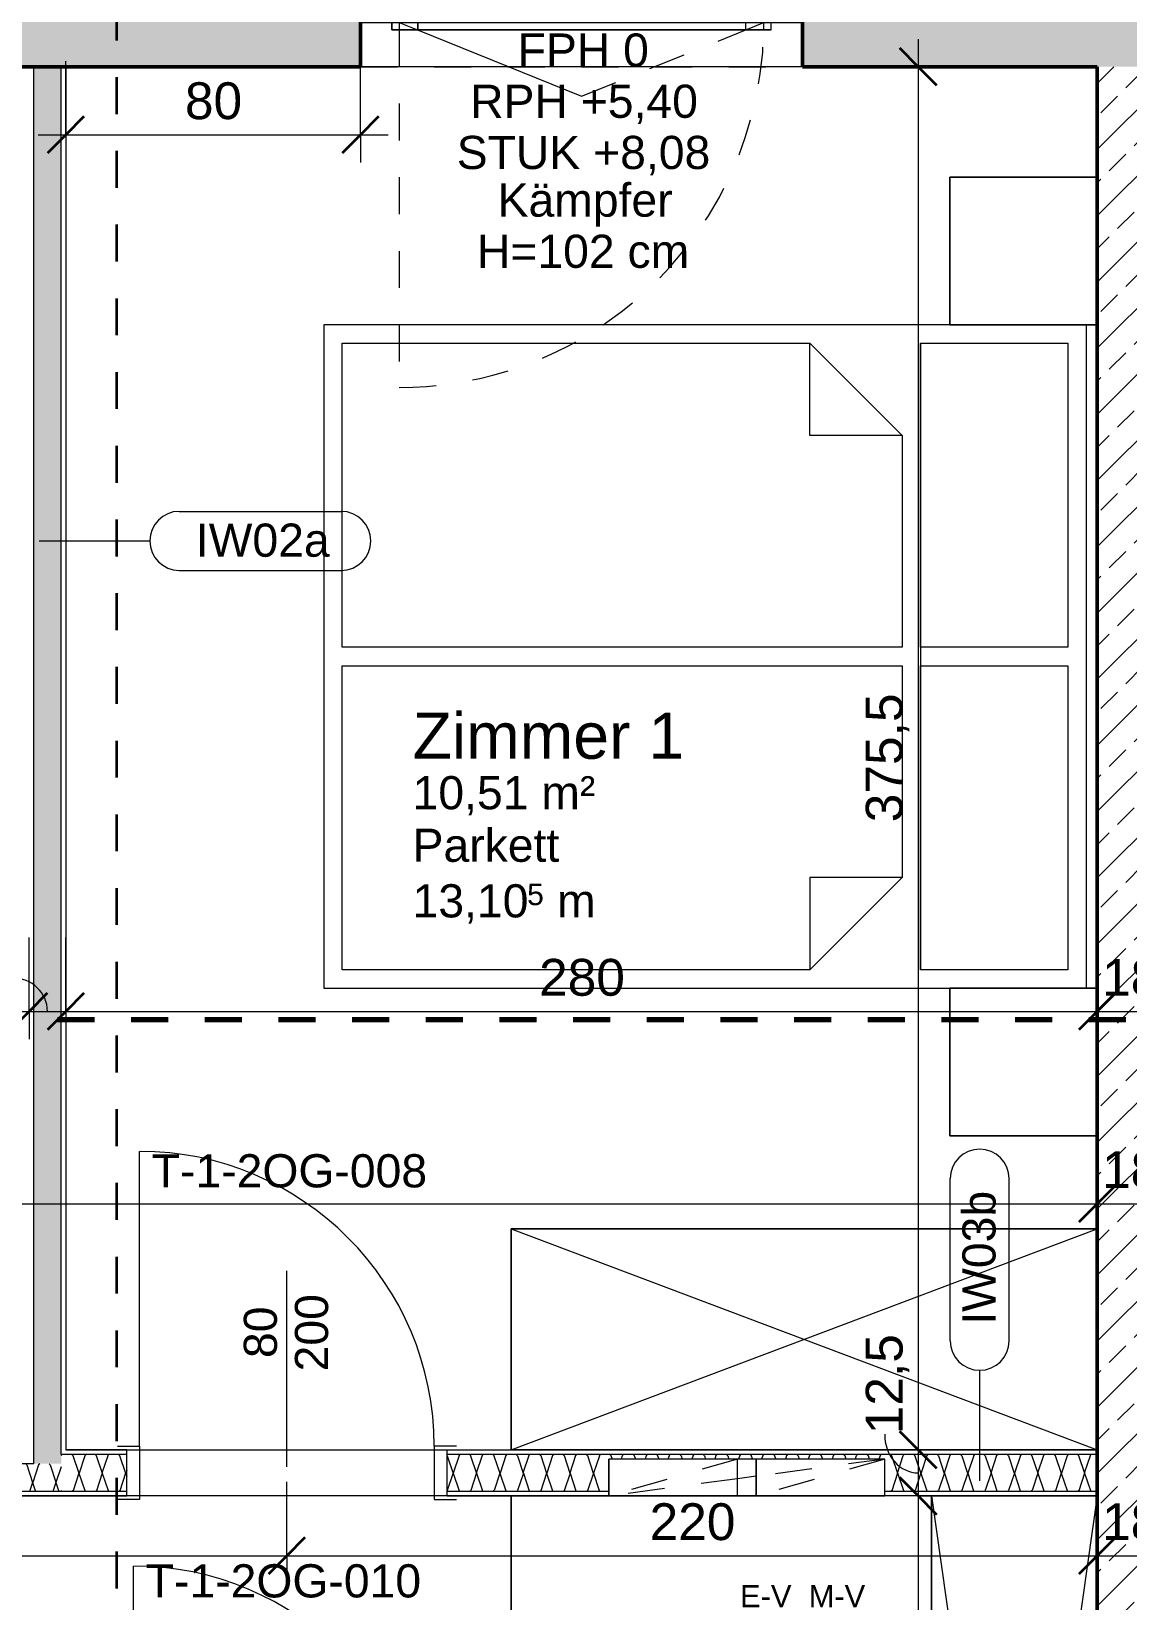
# Model space of a CAD drawing. Header units: metres. Extents: x 3 to 50, y 58.8 to 100.4.
# Drawn here: x 15.191 to 18.168, y 83.297 to 87.554 of the extents above; entities that cross this region are included whole.
import ezdxf

# ---------------------------------------------------------------- set-up
doc = ezdxf.new("R2010")
doc.units = ezdxf.units.M
for name, pattern in [('Achse', [0.009, 0.005, -0.002, 0, -0.002]), ('Strich Punkt Mittel', [0.015875, 0.00635, -0.004763, 0, -0.004763]), ('Verdeckt', [0.003, 0.002, -0.001]), ('Verdeckt Oben', [0.00225, 0.0015, -0.00075])]:
    doc.linetypes.add(name, pattern=pattern)
for name, color, linetype, lineweight in [('A-GLAZ', 151, 'Continuous', 18), ('A-GLAZ-IDEN_', 152, 'Continuous', 9), ('A_2D', 7, 'Continuous', 13), ('A_Bemassung-50_', 4, 'Continuous', 9), ('A_Bemassung_', 4, 'Continuous', 9), ('A_Beschriftung_', 7, 'Continuous', 9), ('A_Decken', 8, 'Continuous', 13), ('A_Durchbruch', 7, 'Verdeckt', 5), ('A_Fenster', 7, 'Continuous', 13), ('A_Moebel', 6, 'Continuous', 13), ('A_Raeume', 7, 'Continuous', 13), ('A_Raeume_', 7, 'Continuous', 5), ('A_Raeume_Beschriftung_', 7, 'Continuous', 9), ('A_Raster_', 1, 'Continuous', 9), ('A_Tueren', 31, 'Continuous', 13), ('A_Waende', 7, 'Continuous', 13), ('G-ANNO-SYMB_', 111, 'Continuous', 9), ('Text', 130, 'Continuous', 9)]:
    doc.layers.add(name, color=color, linetype=linetype, lineweight=lineweight)
doc.styles.add('Arial_2', font='arial.ttf', dxfattribs={"height": 0.125})
doc.styles.add('Arial_3', font='arial.ttf', dxfattribs={"height": 0.09})
doc.styles.add('Arial_4', font='arial.ttf', dxfattribs={"height": 0.05849})
doc.styles.add('Arial_5', font='arial.ttf', dxfattribs={"height": 0.1})
doc.styles.add('Arial_6', font='arial.ttf', dxfattribs={"height": 0.06})
doc.dimstyles.new('WGA-Bemaßung', dxfattribs={"dimscale": 0.3048, "dimtxt": 0.102026, "dimasz": 0.328084, "dimexe": 0.246063, "dimexo": 0.0625, "dimgap": 0.04101, "dimtad": 1, "dimdec": 1, "dimlfac": 100, "dimrnd": 0.5, "dimdsep": 46, "dimtxsty": 'Arial_5', "dimblk1": 'OBLIQUE', "dimblk2": 'OBLIQUE', "dimsah": 1, "dimcen": 0.09, "dimdle": 0.246063, "dimazin": 2, "dimtfac": 1, "dimtdec": 4, "dimtix": 1, "dimtmove": 0, "dimatfit": 3, "dimfxl": 0.656168, "dimfxlon": 1, "dimtvp": 1, "dimtolj": 1, "dimtzin": 0, "dimarcsym": 2})
doc.dimstyles.new('WGA-Bemaßung_1', dxfattribs={"dimscale": 0.3048, "dimtxt": 0.102026, "dimasz": 0.328084, "dimexe": 0.246063, "dimexo": 0.0625, "dimgap": 0.04101, "dimtad": 1, "dimdec": 1, "dimlfac": 100, "dimrnd": 0.5, "dimdsep": 46, "dimtxsty": 'Arial_5', "dimblk1": 'OBLIQUE', "dimblk2": 'OBLIQUE', "dimsah": 1, "dimcen": 0.09, "dimdle": 0.246063, "dimazin": 2, "dimtfac": 1, "dimtdec": 4, "dimtix": 1, "dimtmove": 1, "dimatfit": 3, "dimfxl": 0.656168, "dimfxlon": 1, "dimtvp": 1, "dimtolj": 1, "dimtzin": 0, "dimarcsym": 2})
doc.dimstyles.new('WGA-Bemaßung_2', dxfattribs={"dimscale": 0.3048, "dimtxt": 0.102026, "dimasz": 0.328084, "dimexe": 0.246063, "dimexo": 0.0625, "dimgap": 0.04101, "dimtad": 1, "dimdec": 1, "dimlfac": 100, "dimrnd": 0.5, "dimdsep": 46, "dimtxsty": 'Arial_5', "dimblk1": 'OBLIQUE', "dimblk2": 'OBLIQUE', "dimsah": 1, "dimcen": 0.09, "dimdle": 0.246063, "dimazin": 2, "dimtfac": 1, "dimtdec": 4, "dimtix": 1, "dimtmove": 2, "dimatfit": 3, "dimfxl": 0.656168, "dimfxlon": 1, "dimtvp": 1, "dimtolj": 1, "dimtzin": 0, "dimarcsym": 2})
doc.dimstyles.new('WGA-Bemaßung_3', dxfattribs={"dimscale": 0.3048, "dimtxt": 0.102026, "dimasz": 0.328084, "dimexe": 0.246063, "dimexo": 0.0625, "dimgap": 0.04101, "dimtad": 1, "dimdec": 1, "dimlfac": 100, "dimrnd": 0.5, "dimdsep": 46, "dimtxsty": 'Arial_5', "dimblk1": 'OBLIQUE', "dimblk2": 'OBLIQUE', "dimsah": 1, "dimcen": 0.09, "dimdle": 0.246063, "dimazin": 2, "dimtfac": 1, "dimtdec": 4, "dimtix": 1, "dimtmove": 0, "dimatfit": 3, "dimfxl": 0.656168, "dimfxlon": 1, "dimtvp": 1, "dimtolj": 1, "dimtzin": 0, "dimarcsym": 2})
doc.dimstyles.new('WGA-Bemaßung_4', dxfattribs={"dimscale": 0.3048, "dimtxt": 0.102026, "dimasz": 0.328084, "dimexe": 0.246063, "dimexo": 0.0625, "dimgap": 0.04101, "dimtad": 1, "dimdec": 1, "dimlfac": 100, "dimrnd": 0.5, "dimdsep": 46, "dimtxsty": 'Arial_5', "dimblk1": 'OBLIQUE', "dimblk2": 'OBLIQUE', "dimsah": 1, "dimcen": 0.09, "dimdle": 0.246063, "dimazin": 2, "dimtfac": 1, "dimtdec": 4, "dimtix": 1, "dimtmove": 0, "dimatfit": 3, "dimfxl": 0.656168, "dimfxlon": 1, "dimtvp": 1, "dimtolj": 1, "dimtzin": 0, "dimarcsym": 2})
pattern_1 = [(45, (0, 0), (-0.08980256, 0.08980256), []), (45, (0.0898, 0), (-0.08980256, 0.08980256), [0.0635, -0.03175])]

# ---------------------------------------------------------------- blocks, each defined once
blk = doc.blocks.new('UZ_D1 - SL_0800x2000_Zimmertür_Stahlzarge_GK-11050795-263_PP_02OG_BT1')
at = {"layer": 'A_Tueren', "lineweight": 5}
for p, q in [((-0.4, 0.0725), (-0.46, 0.0725)), ((-0.4, -0.0725), (-0.4, 0.0725)), ((0.4, 0.0725), (0.46, 0.0725)), ((0.4, -0.0725), (0.4, 0.0725)), ((-0.46, -0.0725), (-0.4, -0.0725)), ((0.46, -0.0725), (0.4, -0.0725)), ((0.4, -0.0725), (0.4, -0.8725))]:
    blk.add_line(p, q, dxfattribs=at)
blk.add_arc((0.4, -0.0725), 0.8, 180, 270, dxfattribs=at)
blk = doc.blocks.new('Moeb_Bett - Doppelbett 180x210-1828248-263_PP_02OG_BT1')
at = {"layer": 'A_Moebel', "color": 8}
for p, q in [((-1.3, 1.05), (-1.3, 0.65)), ((-0.9, 1.05), (-1.3, 1.05)), ((-1.3, 1.05), (-0.9, 1.05)), ((-1.3, 0.65), (-1.3, 1.05)), ((-0.9, 1.05), (-0.9, -1.05)), ((-0.9, 0.65), (-0.9, 1.05)), ((-0.9, 1.05), (-0.9, 0.65)), ((0.9, -1.05), (0.9, 1.05)), ((1.0486, 1.05), (0.9, 1.05)), ((0.9, 1.05), (0.9, 0.65)), ((0.9, 0.65), (0.9, 1.05)), ((0.9, 1.05), (1.0486, 1.05)), ((1.3, 0.65), (1.3, 1.05)), ((1.3, 1.05), (1.3, 0.65)), ((-0.9, 1.02), (0.9, 1.02)), ((-0.85, 0.57), (-0.85, 0.97)), ((-0.85, 0.97), (-0.025, 0.97)), ((-0.025, 0.97), (-0.025, 0.57)), ((0.025, 0.57), (0.025, 0.97)), ((0.025, 0.97), (0.85, 0.97)), ((0.85, 0.97), (0.85, 0.57)), ((-1.3, 0.65), (-0.9, 0.65)), ((-0.9, 0.65), (-1.3, 0.65)), ((0.9, 0.65), (1.3, 0.65)), ((1.3, 0.65), (0.9, 0.65)), ((-0.025, 0.57), (-0.85, 0.57)), ((-0.85, 0.57), (0.85, 0.57)), ((0.85, 0.57), (0.025, 0.57)), ((-0.85, 0.27), (-0.6, 0.52)), ((-0.6, 0.52), (-0.6, 0.27)), ((-0.6, 0.52), (-0.025, 0.52)), ((-0.025, 0.52), (-0.025, -1)), ((0.025, -1), (0.025, 0.52)), ((0.025, 0.52), (0.6, 0.52)), ((0.6, 0.52), (0.6, 0.27)), ((0.85, 0.27), (0.6, 0.52)), ((-0.6, 0.27), (-0.85, 0.27)), ((-0.85, -1), (-0.85, 0.27)), ((0.6, 0.27), (0.85, 0.27)), ((0.85, 0.27), (0.85, -1)), ((-0.025, -1), (-0.85, -1)), ((0.85, -1), (0.025, -1)), ((-0.9, -1.05), (0.9, -1.05))]:
    blk.add_line(p, q, dxfattribs=at)
blk = doc.blocks.new('UZ_D1 - SL_0800x2000_Zimmertür_Stahlzarge_GK-7175309-263_PP_02OG_BT1')
at = {"layer": 'A_Tueren', "lineweight": 5}
for p, q in [((-0.4, 0.06), (-0.46, 0.06)), ((-0.4, -0.06), (-0.4, 0.06)), ((0.4, 0.06), (0.46, 0.06)), ((0.4, -0.06), (0.4, 0.06)), ((-0.46, -0.06), (-0.4, -0.06)), ((0.46, -0.06), (0.4, -0.06)), ((0.4, -0.06), (0.4, -0.86))]:
    blk.add_line(p, q, dxfattribs=at)
blk.add_arc((0.4, -0.06), 0.8, 180, 270, dxfattribs=at)
blk = doc.blocks.new('Moeb_Schrank - Schrank_2m-10183592-263_PP_02OG_BT1')
at = {"layer": 'A_Moebel', "color": 8}
for p, q in [((0, 0), (3.1825, 0.45)), ((0, 0.45), (3.1825, 0)), ((3.1825, 0.45), (0, 0.45)), ((0, 0.45), (0, 0)), ((0, 0), (0, 0.45)), ((0, 0.45), (3.1825, 0.45)), ((3.1825, 0), (3.1825, 0.45)), ((3.1825, 0.45), (3.1825, 0)), ((0, 0), (3.1825, 0)), ((3.1825, 0), (0, 0))]:
    blk.add_line(p, q, dxfattribs=at)
blk = doc.blocks.new('Fens_1tlg_OL - DF_OL_DK_1120x2400-10146496-263_PP_02OG_BT1')
at = {"layer": 'A_Fenster', "linetype": 'Verdeckt Oben', "lineweight": 5}
for p, q in [((-0.525, 0.26), (0.525, 0.26)), ((-0.525, 0.1), (0.525, 0.1)), ((-0.6, -0.1), (0.6, -0.1)), ((-0.6, -0.1), (0.6, -0.1))]:
    blk.add_line(p, q, dxfattribs=at)
blk = doc.blocks.new('Fens_1tlg_OL - DF_OL_DK_1120x2400-V30-263_PP_02OG_BT1')
at = {"layer": 'A-GLAZ'}
for p, q in [((-0.6, 0.1), (-0.495, 0.1)), ((-0.6, 0.02), (-0.6, 0.1)), ((0.525, 0.1), (-0.525, 0.1)), ((-0.495, 0.1), (-0.495, 0.02)), ((0.495, 0.1), (0.495, 0.02)), ((0.6, 0.1), (0.495, 0.1)), ((0.6, 0.02), (0.6, 0.1)), ((-0.6, 0.02), (-0.515, 0.02)), ((-0.495, 0.02), (-0.6, 0.02)), ((-0.515, 0.02), (-0.495, 0.02)), ((-0.495, 0.02), (-0.445, 0.02)), ((-0.445, 0.02), (0.445, 0.02)), ((0.445, 0.02), (0.495, 0.02)), ((0.495, 0.02), (0.515, 0.02)), ((0.495, 0.02), (0.6, 0.02)), ((0.515, 0.02), (0.6, 0.02))]:
    blk.add_line(p, q, dxfattribs=at)
at = {"layer": 'A_Fenster', "linetype": 'Verdeckt Oben', "lineweight": 5}
for p, q in [((-0.525, 0.26), (0.525, 0.26)), ((-0.525, 0.1), (0.525, 0.1)), ((-0.6, -0.1), (0.6, -0.1)), ((-0.6, -0.1), (0.6, -0.1))]:
    blk.add_line(p, q, dxfattribs=at)
at = {"layer": 'A_Fenster'}
for p, q in [((-0.5252, 0.1), (-0.6, 0.1)), ((-0.495, 0.055), (-0.495, 0.067)), ((-0.495, 0.067), (0.495, 0.067)), ((-0.495, 0.067), (0.495, 0.067)), ((-0.495, 0.055), (-0.495, 0.067)), ((-0.495, 0.02), (-0.495, 0.055)), ((-0.445, 0.055), (-0.495, 0.055)), ((0.495, 0.055), (-0.495, 0.055)), ((-0.495, 0.055), (-0.495, 0.02)), ((-0.495, 0.053), (-0.495, 0.055)), ((-0.495, 0.053), (-0.495, 0.055)), ((-0.445, 0.053), (-0.495, 0.053)), ((-0.445, 0.053), (-0.495, 0.053)), ((0.445, 0.055), (-0.445, 0.055)), ((-0.445, 0.055), (-0.445, 0)), ((0.445, 0.055), (-0.445, 0.055)), ((-0.445, 0.055), (0.445, 0.055)), ((-0.445, 0), (-0.445, 0.055)), ((0.445, 0.053), (-0.445, 0.053)), ((0.445, 0.053), (-0.445, 0.053)), ((0.495, 0.055), (0.445, 0.055)), ((0.445, 0.055), (0.445, 0)), ((0.445, 0.055), (0.445, 0)), ((0.495, 0.053), (0.445, 0.053)), ((0.495, 0.053), (0.445, 0.053)), ((0.495, 0.067), (0.495, 0.055)), ((0.495, 0.067), (0.495, 0.055)), ((0.495, 0.02), (0.495, 0.055)), ((0.495, 0.02), (0.495, 0.055)), ((0.495, 0.055), (0.495, 0.053)), ((0.495, 0.055), (0.495, 0.053)), ((-0.6, 0.02), (-0.515, 0.02)), ((-0.515, 0.02), (-0.495, 0.02)), ((-0.495, 0.02), (-0.515, 0.02)), ((-0.515, 0.02), (0.515, 0.02)), ((-0.515, 0), (-0.515, 0.02)), ((-0.515, 0.02), (-0.515, 0)), ((-0.495, 0.02), (-0.4455, 0)), ((-0.495, 0.02), (-0.445, 0.02)), ((-0.495, 0.02), (0.495, 0.02)), ((-0.445, 0.02), (-0.495, 0.02)), ((-0.495, 0.02), (-0.445, 0.02)), ((-0.445, 0.02), (0.445, 0.02)), ((0.445, 0.02), (-0.445, 0.02)), ((-0.445, 0.02), (0.445, 0.02)), ((0.445, 0.02), (0.495, 0.02)), ((0.495, 0.02), (0.445, 0.02)), ((0.445, 0.02), (0.495, 0.02)), ((0.495, 0.02), (0.515, 0.02)), ((0.515, 0.02), (0.495, 0.02)), ((0.515, 0.02), (0.6, 0.02)), ((0.515, 0), (0.515, 0.02)), ((0.515, 0), (0.515, 0.02)), ((0.515, 0), (-0.515, 0)), ((-0.515, 0), (-0.445, 0)), ((-0.4455, 0), (0, -0.18)), ((0.445, 0), (-0.445, 0)), ((0.445, 0), (-0.445, 0)), ((-0.445, 0), (0.445, 0)), ((0.445, 0), (0.515, 0))]:
    blk.add_line(p, q, dxfattribs=at)
at = {"layer": 'A_Fenster', "linetype": 'Verdeckt', "lineweight": 5}
for p, q in [((-0.495, 0.02), (-0.495, 0)), ((0.4455, 0), (0.495, 0.02)), ((-0.495, 0), (-0.495, -0.8)), ((0, -0.18), (0.4455, 0)), ((-0.495, -0.8), (-0.495, -0.97))]:
    blk.add_line(p, q, dxfattribs=at)
for start, end in [(358.8397, 0), (304.0282, 358.8397), (270, 304.0282)]:
    blk.add_arc((-0.495, 0.02), 0.99, start, end, dxfattribs=at)
blk = doc.blocks.new('Allg_Verteiler_Wand - H-V-V65-263_PP_02OG_BT1')
at = {"layer": 'A_2D', "lineweight": 5}
for p, q in [((0.475, 0.0625), (0.125, 0.0625)), ((0.125, 0.0625), (0.125, -0.0375)), ((0.525, 0.0625), (0.475, 0.0625)), ((0.875, 0.0625), (0.525, 0.0625)), ((0.875, -0.0375), (0.875, 0.0625)), ((0.875, 0.0625), (0.875, -0.0375)), ((0.125, -0.0375), (0.475, -0.0375)), ((0.125, -0.0375), (0.475, -0.0375)), ((0.475, -0.0375), (0.525, -0.0375)), ((0.475, -0.0375), (0.525, -0.0375)), ((0.525, -0.0375), (0.875, -0.0375)), ((0.525, -0.0375), (0.875, -0.0375))]:
    blk.add_line(p, q, dxfattribs=at)
at = {"layer": 'A_Durchbruch'}
for p, q in [((0.125, 0.0625), (0.125, -0.0375)), ((0.125, 0.0625), (0.125, -0.0375)), ((0.525, 0.0158), (0.875, 0.0625)), ((0.525, 0.0158), (0.875, 0.0625)), ((0.875, 0.0625), (0.875, -0.0375)), ((0.125, -0.0375), (0.475, 0.0092)), ((0.125, -0.0375), (0.475, 0.0092)), ((0.475, 0.0092), (0.525, 0.0158)), ((0.475, 0.0092), (0.525, 0.0158))]:
    blk.add_line(p, q, dxfattribs=at)
blk = doc.blocks.new('Allg_Verteiler_Wand - M-V-V66-263_PP_02OG_BT1')
at = {"layer": 'A_2D', "lineweight": 5}
for p, q in [((0.475, 0.0625), (0.125, 0.0625)), ((0.125, 0.0625), (0.125, -0.0375)), ((0.475, -0.0375), (0.475, 0.0625)), ((0.475, 0.0625), (0.475, -0.0375)), ((0.125, -0.0375), (0.475, -0.0375)), ((0.125, -0.0375), (0.475, -0.0375))]:
    blk.add_line(p, q, dxfattribs=at)
at = {"layer": 'A_Durchbruch'}
for p, q in [((0.125, -0.0375), (0.475, 0.0625)), ((0.125, 0.0625), (0.125, -0.0375)), ((0.125, -0.0375), (0.475, 0.0625)), ((0.125, 0.0625), (0.125, -0.0375)), ((0.475, 0.0625), (0.475, -0.0375))]:
    blk.add_line(p, q, dxfattribs=at)
blk = doc.blocks.new('Allg_Verteiler_Wand - E-V-V67-263_PP_02OG_BT1')
at = {"layer": 'A_2D', "lineweight": 5}
for p, q in [((0.475, 0.0625), (0.125, 0.0625)), ((0.125, 0.0625), (0.125, -0.0375)), ((0.475, -0.0375), (0.475, 0.0625)), ((0.475, 0.0625), (0.475, -0.0375)), ((0.125, -0.0375), (0.475, -0.0375)), ((0.125, -0.0375), (0.475, -0.0375))]:
    blk.add_line(p, q, dxfattribs=at)
at = {"layer": 'A_Durchbruch'}
for p, q in [((0.125, -0.0375), (0.475, 0.0625)), ((0.125, 0.0625), (0.125, -0.0375)), ((0.125, -0.0375), (0.475, 0.0625)), ((0.125, 0.0625), (0.125, -0.0375)), ((0.475, 0.0625), (0.475, -0.0375))]:
    blk.add_line(p, q, dxfattribs=at)
blk = doc.blocks.new('Moeb_Schrank - Schrank_2m_60cm-3880702-263_PP_02OG_BT1')
at = {"layer": 'A_Moebel', "color": 8}
for p, q in [((0, 0), (1.59125, 0.6)), ((0, 0.6), (1.59125, 0)), ((1.59125, 0.6), (0, 0.6)), ((0, 0.6), (0, 0)), ((0, 0), (0, 0.6)), ((0, 0.6), (1.59125, 0.6)), ((1.59125, 0), (1.59125, 0.6)), ((1.59125, 0.6), (1.59125, 0)), ((0, 0), (1.59125, 0)), ((1.59125, 0), (0, 0))]:
    blk.add_line(p, q, dxfattribs=at)
blk = doc.blocks.new('BS_Tuer_PP - oben-10002441-263_PP_02OG_BT1')
at = {"layer": 'A_Beschriftung_'}
blk.add_line((0, 0.000124), (0, 0.010761), dxfattribs=at)
blk = doc.blocks.new('BS_Wand_Lollipop - rechts_oben-2026913-263_PP_02OG_BT1')
at = {"layer": 'A_Beschriftung_'}
for p, q in [((0.0046, 0.0016), (0.0134, 0.0016)), ((-0.003, 0), (0.003, 0)), ((0.0046, -0.0016), (0.0134, -0.0016))]:
    blk.add_line(p, q, dxfattribs=at)
for centre, start, end in [((0.0046, 0), 90, 270), ((0.0134, 0), 270, 90)]:
    blk.add_arc(centre, 0.0016, start, end, dxfattribs=at)
blk = doc.blocks.new('DIMBLOCK267-263_PP_02OG_BT1')
at = {"layer": 'A_Bemassung-50_', "transparency": 16777216}
for p, q in [((17.599, 87.533), (17.599, 83.7055)), ((17.599, 87.458), (17.524, 87.458)), ((17.599, 87.458), (17.799, 87.458)), ((17.599, 83.7055), (17.524, 83.7055)), ((17.599, 83.7055), (17.799, 83.7055))]:
    blk.add_line(p, q, dxfattribs=at)
at = {"layer": 'A_Bemassung-50_', "lineweight": 35, "transparency": 16777216}
for p, q in [((17.599, 87.458), (17.549, 87.508)), ((17.599, 87.458), (17.649, 87.408)), ((17.599, 83.7055), (17.549, 83.7555)), ((17.599, 83.7055), (17.649, 83.6555))]:
    blk.add_line(p, q, dxfattribs=at)
at = {"layer": 'A_Bemassung-50_', "color": 0, "transparency": 16777216, "insert": (17.4567, 85.4083), "char_height": 0.1, "width": 0.416266, "attachment_point": 1, "rotation": 90, "line_spacing_factor": 0.941778, "style": 'Arial_5'}
blk.add_mtext('375,5', dxfattribs=at)
blk = doc.blocks.new('_Oblique')
at = {"color": 0, "linetype": 'ByBlock', "lineweight": -2}
blk.add_line((-0.5, -0.5), (0.5, 0.5), dxfattribs=at)
blk = doc.blocks.new('DIMBLOCK268-263_PP_02OG_BT1')
at = {"layer": 'A_Bemassung-50_', "lineweight": 35, "transparency": 16777216}
for p, q in [((17.599, 83.7055), (17.549, 83.7555)), ((17.599, 83.7055), (17.649, 83.6555)), ((17.599, 83.5805), (17.549, 83.6305)), ((17.599, 83.5805), (17.649, 83.5305))]:
    blk.add_line(p, q, dxfattribs=at)
at = {"layer": 'A_Bemassung-50_', "transparency": 16777216}
for p, q in [((17.599, 83.7055), (17.524, 83.7055)), ((17.599, 83.7055), (17.599, 83.5805)), ((17.599, 83.7055), (17.799, 83.7055)), ((17.599, 83.5805), (17.524, 83.5805)), ((17.599, 83.5805), (17.799, 83.5805))]:
    blk.add_line(p, q, dxfattribs=at)
blk.add_ellipse((17.599, 83.7478), major_axis=(0, 0.1048), ratio=0.867988, start_param=1.570796, end_param=3.141593, dxfattribs=at)
at = {"layer": 'A_Bemassung-50_', "color": 0, "transparency": 16777216, "insert": (17.4567, 83.7478), "char_height": 0.1, "width": 0.323972, "attachment_point": 1, "rotation": 90, "line_spacing_factor": 0.941778, "style": 'Arial_5'}
blk.add_mtext('12,5', dxfattribs=at)
blk = doc.blocks.new('DIMBLOCK269-263_PP_02OG_BT1')
at = {"layer": 'A_Bemassung-50_', "lineweight": 35, "transparency": 16777216}
for p, q in [((17.599, 83.5805), (17.549, 83.6305)), ((17.599, 83.5805), (17.649, 83.5305)), ((17.599, 80.398), (17.549, 80.448)), ((17.599, 80.398), (17.649, 80.348))]:
    blk.add_line(p, q, dxfattribs=at)
at = {"layer": 'A_Bemassung-50_', "transparency": 16777216}
for p, q in [((17.599, 83.5805), (17.524, 83.5805)), ((17.599, 83.5805), (17.599, 80.398)), ((17.599, 83.5805), (17.799, 83.5805)), ((17.599, 80.398), (17.524, 80.398)), ((17.599, 80.398), (17.799, 80.398))]:
    blk.add_line(p, q, dxfattribs=at)
at = {"layer": 'A_Bemassung-50_', "color": 0, "transparency": 16777216, "insert": (17.4567, 81.8158), "char_height": 0.1, "width": 0.416266, "attachment_point": 1, "rotation": 90, "line_spacing_factor": 0.941778, "style": 'Arial_5'}
blk.add_mtext('318,5', dxfattribs=at)
blk = doc.blocks.new('DIMBLOCK453-263_PP_02OG_BT1')
at = {"layer": 'A_Bemassung-50_', "transparency": 16777216}
for p, q in [((12.5152, 84.8952), (12.5152, 85.0952)), ((15.1852, 84.8952), (15.1852, 85.0952)), ((12.5152, 84.8952), (15.1852, 84.8952)), ((12.5152, 84.8952), (12.5152, 84.8202)), ((15.1852, 84.8952), (15.1852, 84.8202))]:
    blk.add_line(p, q, dxfattribs=at)
at = {"layer": 'A_Bemassung-50_', "lineweight": 35, "transparency": 16777216}
for p, q in [((12.5152, 84.8952), (12.5652, 84.9452)), ((15.1852, 84.8952), (15.2352, 84.9452)), ((12.5152, 84.8952), (12.4652, 84.8452)), ((15.1852, 84.8952), (15.1352, 84.8452))]:
    blk.add_line(p, q, dxfattribs=at)
at = {"layer": 'A_Bemassung-50_', "color": 0, "transparency": 16777216, "insert": (13.7348, 85.0376), "char_height": 0.1, "width": 0.276883, "attachment_point": 1, "line_spacing_factor": 0.941778, "style": 'Arial_5'}
blk.add_mtext('267', dxfattribs=at)
blk = doc.blocks.new('DIMBLOCK454-263_PP_02OG_BT1')
at = {"layer": 'A_Bemassung-50_', "transparency": 16777216}
for p, q in [((15.1852, 84.8952), (15.1852, 85.0952)), ((15.2852, 84.8952), (15.2852, 85.0952)), ((15.1852, 84.8952), (15.2852, 84.8952)), ((15.1852, 84.8952), (15.1852, 84.8202)), ((15.2852, 84.8952), (15.2852, 84.8202))]:
    blk.add_line(p, q, dxfattribs=at)
at = {"layer": 'A_Bemassung-50_', "lineweight": 35, "transparency": 16777216}
for p, q in [((15.1852, 84.8952), (15.2352, 84.9452)), ((15.2852, 84.8952), (15.3352, 84.9452)), ((15.1852, 84.8952), (15.1352, 84.8452)), ((15.2852, 84.8952), (15.2352, 84.8452))]:
    blk.add_line(p, q, dxfattribs=at)
at = {"layer": 'A_Bemassung-50_', "transparency": 16777216}
blk.add_ellipse((15.1405, 84.8952), major_axis=(0.0947, 0), ratio=0.960683, start_param=0, end_param=1.570796, dxfattribs=at)
at = {"layer": 'A_Bemassung-50_', "color": 0, "transparency": 16777216, "insert": (14.9866, 85.0376), "char_height": 0.1, "width": 0.184588, "attachment_point": 1, "line_spacing_factor": 0.941778, "style": 'Arial_5'}
blk.add_mtext('10', dxfattribs=at)
blk = doc.blocks.new('DIMBLOCK455-263_PP_02OG_BT1')
at = {"layer": 'A_Bemassung-50_', "transparency": 16777216}
for p, q in [((15.2852, 84.8952), (15.2852, 85.0952)), ((18.0852, 84.8952), (18.0852, 85.0952)), ((15.2852, 84.8952), (18.0852, 84.8952)), ((15.2852, 84.8952), (15.2852, 84.8202)), ((18.0852, 84.8952), (18.0852, 84.8202))]:
    blk.add_line(p, q, dxfattribs=at)
at = {"layer": 'A_Bemassung-50_', "lineweight": 35, "transparency": 16777216}
for p, q in [((15.2852, 84.8952), (15.3352, 84.9452)), ((18.0852, 84.8952), (18.1352, 84.9452)), ((15.2852, 84.8952), (15.2352, 84.8452)), ((18.0852, 84.8952), (18.0352, 84.8452))]:
    blk.add_line(p, q, dxfattribs=at)
at = {"layer": 'A_Bemassung-50_', "color": 0, "transparency": 16777216, "insert": (16.5698, 85.0376), "char_height": 0.1, "width": 0.276883, "attachment_point": 1, "line_spacing_factor": 0.941778, "style": 'Arial_5'}
blk.add_mtext('280', dxfattribs=at)
blk = doc.blocks.new('DIMBLOCK456-263_PP_02OG_BT1')
at = {"layer": 'A_Bemassung-50_', "transparency": 16777216}
for p, q in [((18.0852, 84.8952), (18.0852, 85.0952)), ((18.2652, 84.8952), (18.2652, 85.0952)), ((18.0852, 84.8952), (18.2652, 84.8952)), ((18.0852, 84.8952), (18.0852, 84.8202)), ((18.2652, 84.8952), (18.2652, 84.8202))]:
    blk.add_line(p, q, dxfattribs=at)
at = {"layer": 'A_Bemassung-50_', "lineweight": 35, "transparency": 16777216}
for p, q in [((18.0852, 84.8952), (18.1352, 84.9452)), ((18.2652, 84.8952), (18.3152, 84.9452)), ((18.0852, 84.8952), (18.0352, 84.8452)), ((18.2652, 84.8952), (18.2152, 84.8452))]:
    blk.add_line(p, q, dxfattribs=at)
at = {"layer": 'A_Bemassung-50_', "color": 0, "transparency": 16777216, "insert": (18.0983, 85.0376), "char_height": 0.1, "width": 0.184588, "attachment_point": 1, "line_spacing_factor": 0.941778, "style": 'Arial_5'}
blk.add_mtext('18', dxfattribs=at)
blk = doc.blocks.new('DIMBLOCK474-263_PP_02OG_BT1')
at = {"layer": 'A_Bemassung-50_', "transparency": 16777216}
for p, q in [((13.2002, 83.4184), (13.2002, 83.6184)), ((15.8852, 83.4184), (15.8852, 83.6184)), ((13.2002, 83.4184), (15.8852, 83.4184)), ((13.2002, 83.4184), (13.2002, 83.3434)), ((15.8852, 83.4184), (15.8852, 83.3434))]:
    blk.add_line(p, q, dxfattribs=at)
at = {"layer": 'A_Bemassung-50_', "lineweight": 35, "transparency": 16777216}
for p, q in [((13.2002, 83.4184), (13.2502, 83.4684)), ((15.8852, 83.4184), (15.9352, 83.4684)), ((13.2002, 83.4184), (13.1502, 83.3684)), ((15.8852, 83.4184), (15.8352, 83.3684))]:
    blk.add_line(p, q, dxfattribs=at)
at = {"layer": 'A_Bemassung-50_', "color": 0, "transparency": 16777216, "insert": (14.3692, 83.5607), "char_height": 0.1, "width": 0.416266, "attachment_point": 1, "line_spacing_factor": 0.941778, "style": 'Arial_5'}
blk.add_mtext('268,5', dxfattribs=at)
blk = doc.blocks.new('DIMBLOCK475-263_PP_02OG_BT1')
at = {"layer": 'A_Bemassung-50_', "transparency": 16777216}
for p, q in [((15.8852, 83.4184), (15.8852, 83.6184)), ((18.0852, 83.4184), (18.0852, 83.6184)), ((15.8852, 83.4184), (18.0852, 83.4184)), ((15.8852, 83.4184), (15.8852, 83.3434)), ((18.0852, 83.4184), (18.0852, 83.3434))]:
    blk.add_line(p, q, dxfattribs=at)
at = {"layer": 'A_Bemassung-50_', "lineweight": 35, "transparency": 16777216}
for p, q in [((15.8852, 83.4184), (15.9352, 83.4684)), ((18.0852, 83.4184), (18.1352, 83.4684)), ((15.8852, 83.4184), (15.8352, 83.3684)), ((18.0852, 83.4184), (18.0352, 83.3684))]:
    blk.add_line(p, q, dxfattribs=at)
at = {"layer": 'A_Bemassung-50_', "color": 0, "transparency": 16777216, "insert": (16.8698, 83.5607), "char_height": 0.1, "width": 0.276883, "attachment_point": 1, "line_spacing_factor": 0.941778, "style": 'Arial_5'}
blk.add_mtext('220', dxfattribs=at)
blk = doc.blocks.new('DIMBLOCK476-263_PP_02OG_BT1')
at = {"layer": 'A_Bemassung-50_', "transparency": 16777216}
for p, q in [((18.0852, 83.4184), (18.0852, 83.6184)), ((18.2652, 83.4184), (18.2652, 83.6184)), ((18.0852, 83.4184), (18.2652, 83.4184)), ((18.0852, 83.4184), (18.0852, 83.3434)), ((18.2652, 83.4184), (18.2652, 83.3434))]:
    blk.add_line(p, q, dxfattribs=at)
at = {"layer": 'A_Bemassung-50_', "lineweight": 35, "transparency": 16777216}
for p, q in [((18.0852, 83.4184), (18.1352, 83.4684)), ((18.2652, 83.4184), (18.3152, 83.4684)), ((18.0852, 83.4184), (18.0352, 83.3684)), ((18.2652, 83.4184), (18.2152, 83.3684))]:
    blk.add_line(p, q, dxfattribs=at)
at = {"layer": 'A_Bemassung-50_', "color": 0, "transparency": 16777216, "insert": (18.0983, 83.5607), "char_height": 0.1, "width": 0.184588, "attachment_point": 1, "line_spacing_factor": 0.941778, "style": 'Arial_5'}
blk.add_mtext('18', dxfattribs=at)
blk = doc.blocks.new('DIMBLOCK494-263_PP_02OG_BT1')
at = {"layer": 'A_Bemassung-50_', "transparency": 16777216}
for p, q in [((18.0852, 84.3735), (18.0852, 84.5735)), ((12.6277, 84.3735), (12.6277, 84.4485)), ((12.6277, 84.3735), (18.0852, 84.3735)), ((12.6277, 84.3735), (12.6277, 84.1735)), ((18.0852, 84.3735), (18.0852, 84.2985))]:
    blk.add_line(p, q, dxfattribs=at)
at = {"layer": 'A_Bemassung-50_', "lineweight": 35, "transparency": 16777216}
for p, q in [((12.6277, 84.3735), (12.6777, 84.4235)), ((18.0852, 84.3735), (18.1352, 84.4235)), ((12.6277, 84.3735), (12.5777, 84.3235)), ((18.0852, 84.3735), (18.0352, 84.3235))]:
    blk.add_line(p, q, dxfattribs=at)
at = {"layer": 'A_Bemassung-50_', "color": 0, "transparency": 16777216, "insert": (14.7594, 84.5158), "char_height": 0.1, "width": 0.276883, "attachment_point": 1, "line_spacing_factor": 0.941778, "style": 'Arial_5'}
blk.add_mtext('546', dxfattribs=at)
blk = doc.blocks.new('DIMBLOCK495-263_PP_02OG_BT1')
at = {"layer": 'A_Bemassung-50_', "transparency": 16777216}
for p, q in [((18.0852, 84.3735), (18.0852, 84.5735)), ((18.2652, 84.3735), (18.2652, 84.5735)), ((18.0852, 84.3735), (18.2652, 84.3735)), ((18.0852, 84.3735), (18.0852, 84.2985)), ((18.2652, 84.3735), (18.2652, 84.2985))]:
    blk.add_line(p, q, dxfattribs=at)
at = {"layer": 'A_Bemassung-50_', "lineweight": 35, "transparency": 16777216}
for p, q in [((18.0852, 84.3735), (18.1352, 84.4235)), ((18.2652, 84.3735), (18.3152, 84.4235)), ((18.0852, 84.3735), (18.0352, 84.3235)), ((18.2652, 84.3735), (18.2152, 84.3235))]:
    blk.add_line(p, q, dxfattribs=at)
at = {"layer": 'A_Bemassung-50_', "color": 0, "transparency": 16777216, "insert": (18.0983, 84.5158), "char_height": 0.1, "width": 0.184588, "attachment_point": 1, "line_spacing_factor": 0.941778, "style": 'Arial_5'}
blk.add_mtext('18', dxfattribs=at)
blk = doc.blocks.new('DIMBLOCK693-263_PP_02OG_BT1')
at = {"layer": 'A_Bemassung-50_', "transparency": 16777216}
for p, q in [((15.2852, 87.2735), (15.2852, 87.4735)), ((16.0852, 87.2735), (16.0852, 87.4735)), ((15.2102, 87.2735), (16.1602, 87.2735)), ((15.2852, 87.2735), (15.2852, 87.1985)), ((16.0852, 87.2735), (16.0852, 87.1985))]:
    blk.add_line(p, q, dxfattribs=at)
at = {"layer": 'A_Bemassung-50_', "lineweight": 35, "transparency": 16777216}
for p, q in [((15.2852, 87.2735), (15.3352, 87.3235)), ((16.0852, 87.2735), (16.1352, 87.3235)), ((15.2852, 87.2735), (15.2352, 87.2235)), ((16.0852, 87.2735), (16.0352, 87.2235))]:
    blk.add_line(p, q, dxfattribs=at)
at = {"layer": 'A_Bemassung-50_', "color": 0, "transparency": 16777216, "insert": (15.6083, 87.4158), "char_height": 0.1, "width": 0.184588, "attachment_point": 1, "line_spacing_factor": 0.941778, "style": 'Arial_5'}
blk.add_mtext('80', dxfattribs=at)

msp = doc.modelspace()

# ---------------------------------------------------------------- hatches: boundary and pattern name
at = {"layer": 'A_Waende', "lineweight": 5}
h = msp.add_hatch(dxfattribs=at)
h.set_pattern_fill('FP_4', color=250, style=0, pattern_type=2)
h.set_pattern_definition(pattern_1)
h.paths.add_polyline_path([(21.0527, 87.458), (22.0777, 87.458), (22.0777, 87.658), (19.6877, 87.658), (19.6877, 87.458), (20.941, 87.458)])
h.paths.add_polyline_path([(18.4877, 87.458), (18.4877, 87.658), (17.2852, 87.658), (17.2852, 87.458), (18.3277, 87.458)])
h.paths.add_polyline_path([(8.9219, 87.458), (13.2752, 87.458), (13.2752, 87.658), (7.8227, 87.658), (7.8227, 87.458), (8.806, 87.458)])
h.paths.add_polyline_path([(14.5005, 87.458), (16.0852, 87.458), (16.0852, 87.658), (14.4752, 87.658), (14.4752, 87.458)])
h = msp.add_hatch(dxfattribs=at)
h.set_pattern_fill('FP_37', color=250, angle=315, style=0, pattern_type=2)
h.set_pattern_definition([(135, (15.28553, 85.56911), (-0.254, 0.1270034), [0.02245, -0.15715]), (135, (15.1738, 85.6172), (-0.254, 0.1270034), [0.02245, -0.15715]), (135, (15.28553, 85.63275), (-0.254, 0.1270034), [0.02245, -0.15715]), (135, (15.1738, 85.68084), (-0.254, 0.1270034), [0.02245, -0.15715]), (161.565, (15.269264, 85.585376), (-0.50799766, 0.1270007), [0.0502, -0.35141]), (161.565, (15.22118, 85.600933), (-0.50799766, 0.1270007), [0.0502, -0.35141]), (161.565, (15.269264, 85.649016), (-0.50799766, 0.1270007), [0.0502, -0.35141]), (161.565, (15.22118, 85.664572), (-0.50799766, 0.1270007), [0.0502, -0.35141]), (225, (15.1738, 85.58467), (0.254, 0.1270034), [0.02245, -0.15715]), (225, (15.28553, 85.63275), (0.254, 0.1270034), [0.02245, -0.15715]), (225, (15.1738, 85.64831), (0.254, 0.1270034), [0.02245, -0.15715]), (225, (15.28553, 85.69639), (0.254, 0.1270034), [0.02245, -0.15715]), (198.435, (15.22118, 85.600933), (0.50799766, 0.1270007), [0.0502, -0.35141]), (198.435, (15.269264, 85.61649), (0.50799766, 0.1270007), [0.0502, -0.35141]), (198.435, (15.22118, 85.664572), (0.50799766, 0.1270007), [0.0502, -0.35141]), (198.435, (15.269264, 85.68013), (0.50799766, 0.1270007), [0.0502, -0.35141])])
h.paths.add_polyline_path([(15.1977, 83.668), (15.2727, 83.668), (15.2727, 87.458), (15.1977, 87.458), (15.1977, 83.6805)])
h = msp.add_hatch(dxfattribs=at)
h.set_pattern_fill('FP_4', color=250, style=0, pattern_type=2)
h.set_pattern_definition(pattern_1)
h.paths.add_polyline_path([(18.1129, 80.1805), (18.2652, 80.1805), (18.2652, 87.458), (18.0852, 87.458), (18.0852, 80.1805)])
h = msp.add_hatch(dxfattribs=at)
h.set_pattern_fill('FP_26', color=250, angle=-225, style=0, pattern_type=2)
h.set_pattern_definition([(225, (13.95687, 83.68043), (-0.1270034, -0.254), [0.02245, -0.15715]), (225, (13.90879, 83.56871), (-0.1270034, -0.254), [0.02245, -0.15715]), (225, (13.89323, 83.68043), (-0.1270034, -0.254), [0.02245, -0.15715]), (225, (13.84586, 83.569415), (-0.1270034, -0.254), [0.02245, -0.15715]), (251.565, (13.94061, 83.664167), (-0.1270007, -0.5079977), [0.0502, -0.35141]), (251.565, (13.924347, 83.61679), (-0.1270007, -0.5079977), [0.0502, -0.35141]), (251.565, (13.87697, 83.664167), (-0.1270007, -0.5079977), [0.0502, -0.35141]), (251.565, (13.860707, 83.61679), (-0.1270007, -0.5079977), [0.0502, -0.35141]), (315, (13.94061, 83.569415), (-0.1270034, 0.254), [0.02245, -0.15715]), (315, (13.89323, 83.68043), (-0.1270034, 0.254), [0.02245, -0.15715]), (315, (13.87697, 83.569415), (-0.1270034, 0.254), [0.02245, -0.15715]), (315, (13.82959, 83.68043), (-0.1270034, 0.254), [0.02245, -0.15715]), (288.435, (13.924347, 83.61679), (-0.1270007, 0.5079977), [0.0502, -0.35141]), (288.435, (13.90879, 83.664874), (-0.1270007, 0.5079977), [0.0502, -0.35141]), (288.435, (13.860707, 83.61679), (-0.1270007, 0.5079977), [0.0502, -0.35141]), (288.435, (13.84515, 83.664874), (-0.1270007, 0.5079977), [0.0502, -0.35141])])
h.paths.add_polyline_path([(14.9896, 83.593), (15.2727, 83.593), (15.2727, 83.668), (13.6352, 83.668), (13.6352, 83.593), (14.5779, 83.593)])
h.paths.add_polyline_path([(12.6277, 83.593), (12.7652, 83.593), (12.7652, 83.668), (12.6277, 83.668), (12.6277, 83.6352)])
h = msp.add_hatch(dxfattribs=at)
h.set_pattern_fill('FP_104', color=250, angle=-225, style=0, pattern_type=2)
h.set_pattern_definition([(225, (16.68489, 83.70589), (-0.1270034, -0.254), [0.02245, -0.15715]), (225, (16.637515, 83.59487), (-0.1270034, -0.254), [0.02245, -0.15715]), (225, (16.62196, 83.70518), (-0.1270034, -0.254), [0.02245, -0.15715]), (225, (16.57388, 83.59487), (-0.1270034, -0.254), [0.02245, -0.15715]), (251.565, (16.66863, 83.689623), (-0.1270007, -0.5079977), [0.0502, -0.35141]), (251.565, (16.65378, 83.642247), (-0.1270007, -0.5079977), [0.0502, -0.35141]), (251.565, (16.606403, 83.689623), (-0.1270007, -0.5079977), [0.0502, -0.35141]), (251.565, (16.59014, 83.642247), (-0.1270007, -0.5079977), [0.0502, -0.35141]), (315, (16.669335, 83.59416), (-0.1270034, 0.254), [0.02245, -0.15715]), (315, (16.62196, 83.70518), (-0.1270034, 0.254), [0.02245, -0.15715]), (315, (16.6057, 83.59416), (-0.1270034, 0.254), [0.02245, -0.15715]), (315, (16.55832, 83.70518), (-0.1270034, 0.254), [0.02245, -0.15715]), (288.435, (16.65378, 83.642247), (-0.1270007, 0.5079977), [0.0502, -0.35141]), (288.435, (16.637515, 83.689623), (-0.1270007, 0.5079977), [0.0502, -0.35141]), (288.435, (16.59014, 83.642247), (-0.1270007, 0.5079977), [0.0502, -0.35141]), (288.435, (16.573876, 83.689623), (-0.1270007, 0.5079977), [0.0502, -0.35141])])
h.paths.add_polyline_path([(18.0852, 83.593), (18.0852, 83.693), (16.3202, 83.693), (16.3202, 83.593), (16.7589, 83.593), (16.7589, 83.6805), (17.5089, 83.6805), (17.5089, 83.593), (18.0798, 83.593)])
h.paths.add_polyline_path([(15.4502, 83.593), (15.4502, 83.693), (15.2727, 83.693), (15.2727, 83.593), (15.4371, 83.593)])

# ---------------------------------------------------------------- linework, layer by layer
at = {"layer": 'A_Decken'}
for p, q in [((16.3202, 83.7055), (18.0852, 83.7055)), ((17.5089, 83.5805), (17.4059, 83.5805))]:
    msp.add_line(p, q, dxfattribs=at)
at = {"layer": 'A_Raeume', "color": 8, "linetype": 'Verdeckt'}
msp.add_line((16.4939, 82.5805), (16.4939, 83.5805), dxfattribs=at)
at = {"layer": 'A_Raeume_', "flags": 128}
for points in [[(18.0852, 87.458), (15.2852, 87.458), (15.2852, 83.7055), (16.4939, 83.7055), (18.0852, 83.7055)], [(15.2352, 83.5805), (12.6277, 83.5805), (12.4152, 83.5805), (12.4152, 82.5805), (15.3189, 82.5805), (16.4939, 82.5805), (16.4939, 83.5805)], [(18.0852, 80.398), (18.0852, 83.5805), (16.4939, 83.5805), (16.4939, 82.6835), (16.4939, 82.5305), (16.4939, 80.843), (16.4939, 80.7305), (16.4939, 80.683), (16.4939, 80.398)]]:
    msp.add_lwpolyline(points, close=True, dxfattribs=at)
at = {"layer": 'A_Raster_', "linetype": 'Strich Punkt Mittel', "lineweight": 35}
msp.add_line((15.4227, 94.2296), (15.4227, 59.9489), dxfattribs=at)
at = {"layer": 'A_Waende', "lineweight": 50}
for p, q in [((16.0852, 87.658), (16.0852, 87.458)), ((17.2852, 87.658), (17.2852, 87.458)), ((14.4752, 87.458), (16.0852, 87.458)), ((17.2852, 87.458), (18.0852, 87.458)), ((18.0852, 80.3355), (18.0852, 87.458))]:
    msp.add_line(p, q, dxfattribs=at)
at = {"layer": 'A_Waende', "color": 10}
for p, q in [((15.1977, 83.668), (15.1977, 87.458)), ((15.2727, 83.693), (15.2727, 87.458)), ((15.2852, 87.458), (15.2852, 83.7055)), ((15.4502, 83.7055), (15.2852, 83.7055)), ((15.4502, 83.693), (15.4502, 83.7055)), ((16.3202, 83.693), (16.3202, 83.7055)), ((15.1977, 83.668), (13.6352, 83.668)), ((15.4502, 83.693), (15.2727, 83.693)), ((18.0852, 83.693), (16.3202, 83.693)), ((15.4502, 83.593), (13.6352, 83.593)), ((13.6352, 83.5805), (15.4502, 83.5805)), ((15.4502, 83.5805), (15.4502, 83.593)), ((16.3202, 83.5805), (16.3202, 83.593)), ((16.7589, 83.593), (16.3202, 83.593)), ((16.3202, 83.5805), (16.7589, 83.5805)), ((18.0852, 83.593), (17.5089, 83.593)), ((18.0852, 83.5805), (17.5089, 83.5805))]:
    msp.add_line(p, q, dxfattribs=at)
at = {"layer": 'A_Waende', "color": 250, "lineweight": 5}
for p, q in [((15.4502, 83.593), (15.4502, 83.693)), ((16.3202, 83.593), (16.3202, 83.693))]:
    msp.add_line(p, q, dxfattribs=at)
at = {"layer": 'G-ANNO-SYMB_', "linetype": 'Achse', "lineweight": 70}
msp.add_line((4.4627, 84.8728), (45.4525, 84.8728), dxfattribs=at)

# ---------------------------------------------------------------- block references
at = {"layer": 'A-GLAZ'}
msp.add_blockref('Fens_1tlg_OL - DF_OL_DK_1120x2400-V30-263_PP_02OG_BT1', (16.6852, 87.558), dxfattribs=at)
at = {"layer": 'A_2D', "rotation": 180}
for name, p in [('Allg_Verteiler_Wand - H-V-V65-263_PP_02OG_BT1', (17.6339, 83.643)), ('Allg_Verteiler_Wand - E-V-V67-263_PP_02OG_BT1', (17.2339, 83.643)), ('Allg_Verteiler_Wand - M-V-V66-263_PP_02OG_BT1', (17.6339, 83.643))]:
    msp.add_blockref(name, p, dxfattribs=at)
at = {"layer": 'A_Beschriftung_', "xscale": 49.99999999999998, "yscale": 49.99999999999998, "zscale": 49.99999999999998}
for name, p in [('BS_Wand_Lollipop - rechts_oben-2026913-263_PP_02OG_BT1', (15.3629, 86.1717)), ('BS_Tuer_PP - oben-10002441-263_PP_02OG_BT1', (15.8852, 83.653))]:
    msp.add_blockref(name, p, dxfattribs=at)
at = {"layer": 'A_Beschriftung_', "xscale": 49.99999999999998, "yscale": 49.99999999999998, "zscale": 49.99999999999998, "rotation": 89.99999999999991}
msp.add_blockref('BS_Wand_Lollipop - rechts_oben-2026913-263_PP_02OG_BT1', (17.766, 83.7714), dxfattribs=at)
at = {"layer": 'A_Fenster', "linetype": 'Verdeckt Oben', "lineweight": 5}
msp.add_blockref('Fens_1tlg_OL - DF_OL_DK_1120x2400-10146496-263_PP_02OG_BT1', (16.6852, 87.558), dxfattribs=at)
at = {"layer": 'A_Moebel', "color": 8}
for name, p, rotation in [('Moeb_Bett - Doppelbett 180x210-1828248-263_PP_02OG_BT1', (17.0352, 85.858), 269.9999999999995), ('Moeb_Schrank - Schrank_2m-10183592-263_PP_02OG_BT1', (17.6352, 83.5805), 269.9999999999977)]:
    msp.add_blockref(name, p, dxfattribs=dict(at, rotation=rotation))
msp.add_blockref('Moeb_Schrank - Schrank_2m_60cm-3880702-263_PP_02OG_BT1', (16.4939, 83.7055), dxfattribs=at)
at = {"layer": 'A_Tueren', "rotation": 180}
for name, p in [('UZ_D1 - SL_0800x2000_Zimmertür_Stahlzarge_GK-11050795-263_PP_02OG_BT1', (15.8852, 83.643)), ('UZ_D1 - SL_0800x2000_Zimmertür_Stahlzarge_GK-7175309-263_PP_02OG_BT1', (15.8689, 82.5305))]:
    msp.add_blockref(name, p, dxfattribs=at)

# ---------------------------------------------------------------- texts
at = {"layer": 'A-GLAZ-IDEN_', "char_height": 0.09, "attachment_point": 1, "style": 'Arial_3'}
for s, insert, width in [('FPH 0', (16.5116, 87.5483), 0.424894), ('RPH +5,40', (16.3826, 87.4094), 0.737552), ('STUK +8,08', (16.3463, 87.2705), 0.82173), ('Kämpfer', (16.4572, 87.1413), 0.557173), ('H=102 cm', (16.401, 87.0024), 0.689451)]:
    msp.add_mtext(s, dxfattribs=dict(at, insert=insert, width=width))
at = {"layer": 'A_Beschriftung_', "char_height": 0.09, "attachment_point": 1, "style": 'Arial_3'}
for s, insert, width in [('IW02a', (15.638, 86.2187), 0.43692), ('T-1-2OG-008', (15.5183, 84.5077), 0.889873), ('T-1-2OG-010', (15.502, 83.3952), 0.889873)]:
    msp.add_mtext(s, dxfattribs=dict(at, insert=insert, width=width))
at = {"layer": 'A_Beschriftung_', "char_height": 0.09, "attachment_point": 1, "rotation": 90, "style": 'Arial_3'}
for s, insert, width in [('IW03b', (17.719, 84.045), 0.440928), ('80', (15.7681, 83.9547), 0.168354), ('200', (15.907, 83.9184), 0.252532)]:
    msp.add_mtext(s, dxfattribs=dict(at, insert=insert, width=width))
at = {"layer": 'A_Raeume_Beschriftung_', "attachment_point": 1}
for s, insert, char_height, width, style in [('Zimmer 1', (16.2264, 85.7055), 0.125, 0.89789, 'Arial_2'), ('10,51 m²', (16.2264, 85.5335), 0.09, 0.58924, 'Arial_3'), ('Parkett', (16.2264, 85.391), 0.09, 0.464979, 'Arial_3'), ('13,10', (16.2264, 85.2401), 0.09, 0.376793, 'Arial_3'), ('5', (16.5373, 85.2419), 0.0585, 0.056118, 'Arial_4'), (' m', (16.5836, 85.2401), 0.09, 0.164346, 'Arial_3')]:
    msp.add_mtext(s, dxfattribs=dict(at, insert=insert, char_height=char_height, width=width, style=style))
at = {"layer": 'Text', "color": 7, "insert": (17.1154, 83.3387), "char_height": 0.06, "width": 0.43692, "attachment_point": 1, "style": 'Arial_6'}
msp.add_mtext('E-V  M-V', dxfattribs=at)

# ---------------------------------------------------------------- dimensions: what is measured, and where the dimension line sits
at = {"layer": 'A_Bemassung_'}
for base, p1, p2, override, picture, middle in [((17.5989905121, 83.7054984321), (17.7989905121, 87.4579984321), (17.7989905121, 83.7054984321), {"dimpost": '<>', "dimfxl": 3.7525}, 'DIMBLOCK267-263_PP_02OG_BT1', (17.5353991066, 85.5817484321)), ((17.5989905121, 80.3979984321), (17.7989905121, 83.5804984321), (17.7989905121, 80.3979984321), {"dimpost": '<>', "dimfxl": 3.1825}, 'DIMBLOCK269-263_PP_02OG_BT1', (17.5353991066, 81.9892484321))]:
    dim = msp.add_linear_dim(base=base, p1=p1, p2=p2, angle=90, dimstyle='WGA-Bemaßung', override=override, dxfattribs=at)
    dim.commit()
    dim.dimension.update_dxf_attribs({"geometry": picture, "text_midpoint": middle})
for base, p1, p2, dimstyle, override, picture, middle in [((16.0852, 87.2735), (15.2852, 87.4735), (16.0852, 87.4735), 'WGA-Bemaßung_4', {"dimpost": '<>', "dimfxl": 0.8}, 'DIMBLOCK693-263_PP_02OG_BT1', (15.6852, 87.337)), ((15.1852, 84.8952), (12.5152, 85.0952), (15.1852, 85.0952), 'WGA-Bemaßung_3', {"dimpost": '<>', "dimfxl": 2.67}, 'DIMBLOCK453-263_PP_02OG_BT1', (13.8502, 84.9588)), ((18.0852, 84.8952), (15.2852, 85.0952), (18.0852, 85.0952), 'WGA-Bemaßung_3', {"dimpost": '<>', "dimfxl": 2.8}, 'DIMBLOCK455-263_PP_02OG_BT1', (16.6852, 84.9588)), ((18.2652, 84.8952), (18.0852, 85.0952), (18.2652, 85.0952), 'WGA-Bemaßung_3', {"dimpost": '<>', "dimfxl": 0.18}, 'DIMBLOCK456-263_PP_02OG_BT1', (18.1752, 84.9588)), ((18.2652, 84.3735), (18.0852, 84.5735), (18.2652, 84.5735), 'WGA-Bemaßung_3', {"dimpost": '<>', "dimfxl": 0.18}, 'DIMBLOCK495-263_PP_02OG_BT1', (18.1752, 84.437)), ((15.8852, 83.4184), (13.2002, 83.6184), (15.8852, 83.6184), 'WGA-Bemaßung_3', {"dimpost": '<>', "dimfxl": 2.685}, 'DIMBLOCK474-263_PP_02OG_BT1', (14.5427, 83.482)), ((18.0852, 83.4184), (15.8852, 83.6184), (18.0852, 83.6184), 'WGA-Bemaßung_3', {"dimpost": '<>', "dimfxl": 2.2}, 'DIMBLOCK475-263_PP_02OG_BT1', (16.9852, 83.482)), ((18.2652, 83.4184), (18.0852, 83.6184), (18.2652, 83.6184), 'WGA-Bemaßung_3', {"dimpost": '<>', "dimfxl": 0.18}, 'DIMBLOCK476-263_PP_02OG_BT1', (18.1752, 83.482))]:
    dim = msp.add_linear_dim(base=base, p1=p1, p2=p2, dimstyle=dimstyle, override=override, dxfattribs=at)
    dim.commit()
    dim.dimension.update_dxf_attribs({"geometry": picture, "text_midpoint": middle})
for base, p1, p2, dimstyle, override, picture, middle in [((15.2852, 84.8952), (15.1852, 85.0952), (15.2852, 85.0952), 'WGA-Bemaßung_1', {"dimpost": '<>', "dimfxl": 0.1}, 'DIMBLOCK454-263_PP_02OG_BT1', (15.0789, 84.9709)), ((18.0851682485, 84.3734757519), (12.6276682485, 84.1734757519), (18.0851682485, 84.5734757519), 'WGA-Bemaßung_2', {"dimpost": '<>', "dimfxl": 5.472139}, 'DIMBLOCK494-263_PP_02OG_BT1', (14.8977958655, 84.4491320523))]:
    dim = msp.add_linear_dim(base=base, p1=p1, p2=p2, dimstyle=dimstyle, override=override, dxfattribs=at)
    dim.commit()
    dim.dimension.update_dxf_attribs({"geometry": picture, "text_midpoint": middle, "dimtype": 160})
dim = msp.add_linear_dim(base=(17.599, 83.5805), p1=(17.799, 83.7055), p2=(17.799, 83.5805), angle=90, dimstyle='WGA-Bemaßung_1', override={"dimpost": '<>', "dimfxl": 0.125}, dxfattribs=at)
dim.commit()
dim.dimension.update_dxf_attribs({"geometry": 'DIMBLOCK268-263_PP_02OG_BT1', "text_midpoint": (17.5233, 83.9098), "dimtype": 160, "text_rotation": 90})

doc.saveas('drawing.dxf')
